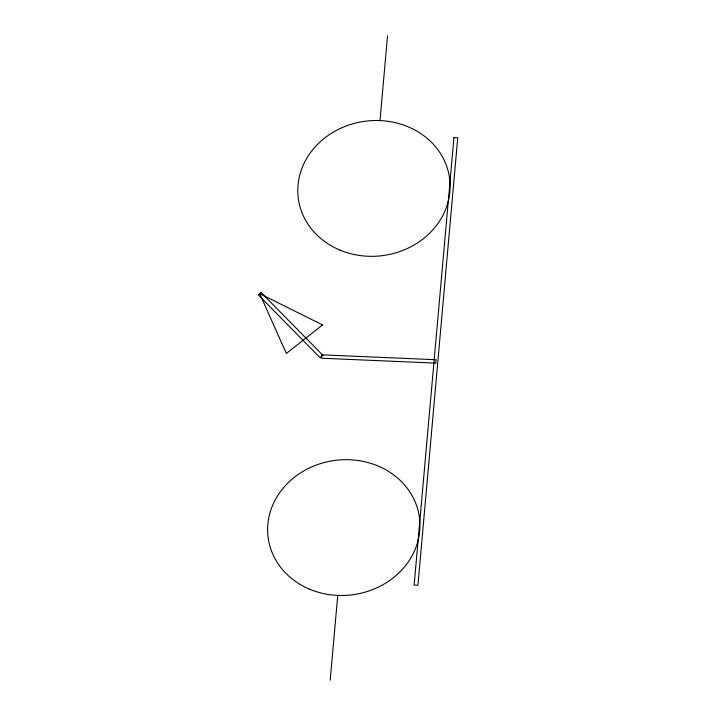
<?xml version="1.0" encoding="UTF-8"?>
<svg xmlns="http://www.w3.org/2000/svg" width="716" height="716" viewBox="0 0 716 716"><rect width="100%" height="100%" fill="white"/><g stroke="black" fill="none" stroke-linecap="round" stroke-linejoin="round"><path stroke-width="1.07" d="M330.201 680.2L337.746 595.408M379.99 120.592L387.535 35.8M321.636 354.823L321.332 358.215L435.784 363.128L436.089 359.736L321.636 354.823M453.944 137.615L414.134 585.088L417.929 585.249L457.739 137.776L453.944 137.615M261.152 292.54L258.261 294.822L320.034 357.66L322.934 355.378L261.152 292.54M322.576 324.93L286.346 353.462L259.702 293.676L322.576 324.93M309.956 589.34A76.308 67.752 -7.6 0 0 419.8 521.159A76.308 67.752 -7.6 0 0 301.588 472.247A76.308 67.752 -7.6 0 0 309.956 589.34M340.136 250.179A76.308 67.752 -7.6 0 0 449.97 181.998A76.308 67.752 -7.6 0 0 331.759 133.087A76.308 67.752 -7.6 0 0 340.136 250.179"/></g></svg>
